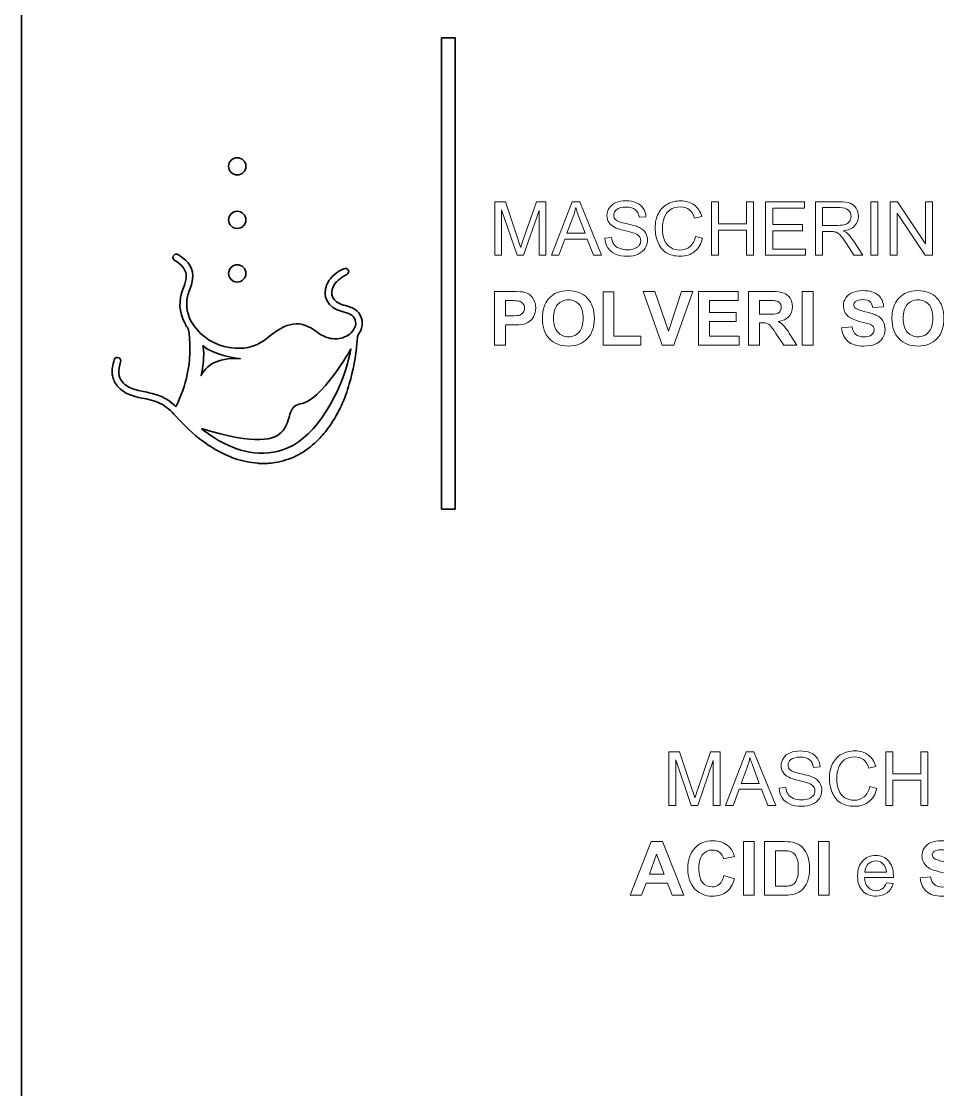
# Model space of a CAD drawing. Header units: inches. Extents: x -366 to -64, y -4 to 526.
# Drawn here: x -366.2 to -207.2, y 239.3 to 424.8 of the extents above; entities that cross this region are included whole.
import ezdxf

# ---------------------------------------------------------------- set-up
doc = ezdxf.new("R2010")
doc.units = ezdxf.units.IN
doc.header["$MEASUREMENT"] = 0
for name, color, linetype in [('holes', 7, 'Continuous'), ('incisione', 7, 'Continuous'), ('Viewport Boundary', 7, 'Continuous')]:
    doc.layers.add(name, color=color, linetype=linetype)

# ---------------------------------------------------------------- blocks, each defined once
blk = doc.blocks.new('block 3')
at = {"layer": 'holes', "color": 7, "lineweight": 35}
for points in [[(-327.25, 399.68), (-327.25, 398.85), (-327.92, 398.18), (-328.75, 398.18), (-329.58, 398.18), (-330.25, 398.85), (-330.25, 399.68), (-330.25, 400.5), (-329.58, 401.18), (-328.75, 401.18), (-327.92, 401.18), (-327.25, 400.5), (-327.25, 399.68)], [(-327.25, 390.38), (-327.25, 389.55), (-327.92, 388.88), (-328.75, 388.88), (-329.58, 388.88), (-330.25, 389.55), (-330.25, 390.38), (-330.25, 391.2), (-329.58, 391.88), (-328.75, 391.88), (-327.92, 391.88), (-327.25, 391.2), (-327.25, 390.38)], [(-327.25, 381.08), (-327.25, 380.25), (-327.92, 379.58), (-328.75, 379.58), (-329.58, 379.58), (-330.25, 380.25), (-330.25, 381.08), (-330.25, 381.9), (-329.58, 382.58), (-328.75, 382.58), (-327.92, 382.58), (-327.25, 381.9), (-327.25, 381.08)]]:
    blk.add_open_spline(points, degree=3, knots=[0, 0, 0, 0, 1, 1, 1, 2, 2, 2, 3, 3, 3, 4, 4, 4, 4], dxfattribs=at)
blk = doc.blocks.new('block 6')
at = {"layer": 'Viewport Boundary', "color": 7, "lineweight": 35}
for points, knots in [([(-307.07, 372.93), (-307.36, 374.32), (-308.27, 375.05), (-309.58, 375.39), (-310.06, 375.51), (-310.56, 375.64), (-311, 375.86), (-312.45, 376.58), (-312.76, 377.95), (-311.8, 379.26), (-311.46, 379.73), (-311.04, 380.1), (-310.56, 380.41), (-310.29, 380.58), (-310.02, 380.73), (-309.75, 380.89), (-309.42, 381.09), (-309.32, 381.37), (-309.47, 381.66), (-309.62, 381.95), (-309.93, 382.05), (-310.27, 381.89), (-311.26, 381.42), (-312.13, 380.8), (-312.77, 379.89), (-314.13, 377.96), (-313.55, 375.75), (-311.4, 374.76), (-310.95, 374.55), (-310.46, 374.44), (-309.98, 374.28), (-309.72, 374.2), (-309.44, 374.14), (-309.2, 374.02), (-308.27, 373.56), (-307.92, 372.56), (-308.38, 371.62), (-308.8, 370.74), (-309.54, 370.22), (-310.44, 369.92), (-311.26, 369.65), (-312.08, 369.66), (-312.91, 369.87), (-313.53, 370.04), (-314.09, 370.34), (-314.62, 370.7), (-314.98, 370.96), (-315.33, 371.24), (-315.71, 371.46), (-316.08, 371.68), (-316.48, 371.85), (-316.87, 372.01), (-318.38, 372.64), (-319.79, 372.28), (-321.15, 371.54), (-321.99, 371.09), (-322.75, 370.53), (-323.47, 369.91), (-325.1, 368.52), (-327.01, 367.95), (-329.11, 368.1), (-331.77, 368.3), (-334.02, 369.36), (-335.78, 371.38), (-336.9, 372.67), (-337.54, 374.16), (-337.52, 375.9), (-337.51, 376.7), (-337.31, 377.45), (-337.01, 378.18), (-336.85, 378.59), (-336.69, 379), (-336.6, 379.42), (-336.2, 381.23), (-336.61, 382.65), (-338.3, 383.87), (-338.58, 384.07), (-338.89, 384.23), (-339.18, 384.42), (-339.18, 384.42), (-339.52, 384.42), (-339.52, 384.42), (-339.64, 384.3), (-339.8, 384.19), (-339.88, 384.05), (-340.02, 383.78), (-339.88, 383.48), (-339.57, 383.31), (-339.04, 383.01), (-338.54, 382.67), (-338.16, 382.18), (-337.7, 381.59), (-337.54, 380.93), (-337.62, 380.19), (-337.69, 379.58), (-337.92, 379.01), (-338.15, 378.44), (-338.97, 376.4), (-338.85, 374.4), (-337.85, 372.44), (-337.72, 372.18), (-337.58, 371.91), (-337.4, 371.68), (-337.16, 371.38), (-337.15, 371.04), (-337.11, 370.7), (-336.84, 368.31), (-336.9, 365.93), (-337.41, 363.56), (-337.82, 361.64), (-338.5, 359.82), (-339.33, 358.04), (-339.34, 358.02), (-339.35, 358), (-339.38, 357.96), (-339.52, 358.08), (-339.65, 358.2), (-339.78, 358.32), (-341.01, 359.42), (-342.49, 360.03), (-344.09, 360.37), (-344.9, 360.55), (-345.72, 360.71), (-346.52, 360.93), (-347.38, 361.16), (-348.14, 361.6), (-348.71, 362.29), (-349.03, 362.68), (-349.23, 363.15), (-349.28, 363.68), (-349.35, 364.38), (-349.22, 365.04), (-349.01, 365.7), (-348.9, 366.03), (-349.02, 366.32), (-349.3, 366.45), (-349.62, 366.6), (-349.98, 366.45), (-350.09, 366.09), (-350.22, 365.64), (-350.31, 365.19), (-350.42, 364.73), (-350.43, 364.68), (-350.44, 364.63), (-350.46, 364.57), (-350.46, 364.57), (-350.46, 363.64), (-350.46, 363.64), (-350.42, 363.45), (-350.38, 363.26), (-350.33, 363.07), (-350.16, 362.44), (-349.87, 361.86), (-349.42, 361.38), (-348.31, 360.18), (-346.84, 359.73), (-345.3, 359.44), (-344.2, 359.24), (-343.12, 358.99), (-342.1, 358.5), (-341.05, 357.99), (-340.22, 357.2), (-339.45, 356.35), (-337.98, 354.71), (-336.4, 353.19), (-334.62, 351.88), (-332.37, 350.24), (-329.94, 348.98), (-327.19, 348.4), (-326.53, 348.26), (-325.85, 348.21), (-325.18, 348.11), (-325.11, 348.1), (-325.04, 348.09), (-324.97, 348.08), (-324.97, 348.08), (-323.49, 348.08), (-323.49, 348.08), (-323.06, 348.13), (-322.63, 348.17), (-322.21, 348.24), (-319.56, 348.65), (-317.26, 349.81), (-315.29, 351.62), (-314.65, 352.2), (-314.08, 352.85), (-313.5, 353.5), (-313.18, 353.87), (-312.92, 354.3), (-312.64, 354.7), (-311.06, 356.88), (-310.05, 359.33), (-309.29, 361.9), (-308.61, 364.22), (-308.18, 366.6), (-307.96, 369.02), (-307.93, 369.38), (-307.91, 369.74), (-307.87, 370.1), (-307.86, 370.21), (-307.83, 370.34), (-307.76, 370.43), (-307.41, 370.91), (-307.16, 371.43), (-307.07, 372.02), (-307.06, 372.04), (-307.05, 372.06), (-307.04, 372.08), (-307.04, 372.08), (-307.04, 372.88), (-307.04, 372.88), (-307.05, 372.9), (-307.07, 372.91), (-307.07, 372.93)], [0, 0, 0, 0, 1, 1, 1, 2, 2, 2, 3, 3, 3, 4, 4, 4, 5, 5, 5, 6, 6, 6, 7, 7, 7, 8, 8, 8, 9, 9, 9, 10, 10, 10, 11, 11, 11, 12, 12, 12, 13, 13, 13, 14, 14, 14, 15, 15, 15, 16, 16, 16, 17, 17, 17, 18, 18, 18, 19, 19, 19, 20, 20, 20, 21, 21, 21, 22, 22, 22, 23, 23, 23, 24, 24, 24, 25, 25, 25, 26, 26, 26, 27, 27, 27, 28, 28, 28, 29, 29, 29, 30, 30, 30, 31, 31, 31, 32, 32, 32, 33, 33, 33, 34, 34, 34, 35, 35, 35, 36, 36, 36, 37, 37, 37, 38, 38, 38, 39, 39, 39, 40, 40, 40, 41, 41, 41, 42, 42, 42, 43, 43, 43, 44, 44, 44, 45, 45, 45, 46, 46, 46, 47, 47, 47, 48, 48, 48, 49, 49, 49, 50, 50, 50, 51, 51, 51, 52, 52, 52, 53, 53, 53, 54, 54, 54, 55, 55, 55, 56, 56, 56, 57, 57, 57, 58, 58, 58, 59, 59, 59, 60, 60, 60, 61, 61, 61, 62, 62, 62, 63, 63, 63, 64, 64, 64, 65, 65, 65, 66, 66, 66, 67, 67, 67, 68, 68, 68, 69, 69, 69, 70, 70, 70, 71, 71, 71, 71]), ([(-334.71, 368.59), (-333.22, 366.89), (-328.18, 366.25), (-328.18, 366.25), (-332.51, 366.61), (-334.3, 364.78), (-335.03, 363.34), (-334.7, 364.67), (-334.37, 366.65), (-334.71, 368.59)], [0, 0, 0, 0, 1, 1, 1, 2, 2, 2, 3, 3, 3, 3]), ([(-314.76, 355.07), (-323.49, 343.89), (-334.92, 354.13), (-334.92, 354.13), (-315.91, 348.23), (-321.87, 357.8), (-317.97, 358.35), (-314.06, 358.89), (-309.02, 367.97), (-309.02, 367.97), (-309.02, 367.97), (-310.09, 361.04), (-314.76, 355.07)], [0, 0, 0, 0, 1, 1, 1, 2, 2, 2, 3, 3, 3, 4, 4, 4, 4])]:
    blk.add_open_spline(points, degree=3, knots=knots, dxfattribs=at)

msp = doc.modelspace()

# ---------------------------------------------------------------- linework, layer by layer
at = {"layer": 'incisione', "color": 7, "lineweight": 35}
for points in [[(-366.21, 526.17), (-366.21, 49.67), (-366.21, 48.39), (-366.21, -4.01), (-289.9, -4.01), (-289.9, 46.29), (-64.21, 46.29), (-64.21, 526.17), (-366.21, 526.17)], [(-290.9, 340.17), (-293.28, 340.17), (-293.28, 421.98), (-290.9, 421.98), (-290.9, 340.17)]]:
    msp.add_lwpolyline(points, dxfattribs=at)
at = {"layer": 'incisione', "color": 7, "lineweight": 9}
for points in [[(-274.21, 384.23), (-270.64, 393.53), (-269.31, 393.53), (-265.5, 384.23), (-266.9, 384.23), (-267.99, 387.04), (-271.88, 387.04), (-272.9, 384.23), (-274.21, 384.23)], [(-246.42, 384.23), (-246.42, 393.53), (-245.19, 393.53), (-245.19, 389.71), (-240.35, 389.71), (-240.35, 393.53), (-239.12, 393.53), (-239.12, 384.23), (-240.35, 384.23), (-240.35, 388.61), (-245.19, 388.61), (-245.19, 384.23), (-246.42, 384.23)], [(-237.04, 384.23), (-237.04, 393.53), (-230.31, 393.53), (-230.31, 392.43), (-235.81, 392.43), (-235.81, 389.58), (-230.66, 389.58), (-230.66, 388.49), (-235.81, 388.49), (-235.81, 385.32), (-230.1, 385.32), (-230.1, 384.23), (-237.04, 384.23)], [(-218.8, 384.23), (-218.8, 393.53), (-217.57, 393.53), (-217.57, 384.23), (-218.8, 384.23)], [(-215.41, 384.23), (-215.41, 393.53), (-214.15, 393.53), (-209.26, 386.23), (-209.26, 393.53), (-208.08, 393.53), (-208.08, 384.23), (-209.34, 384.23), (-214.23, 391.54), (-214.23, 384.23), (-215.41, 384.23)], [(-265.24, 368.63), (-265.24, 377.86), (-263.36, 377.86), (-263.36, 370.19), (-258.69, 370.19), (-258.69, 368.63), (-265.24, 368.63)], [(-254.98, 368.63), (-258.3, 377.93), (-256.26, 377.93), (-253.91, 371.04), (-251.63, 377.93), (-249.64, 377.93), (-252.97, 368.63), (-254.98, 368.63)], [(-248.68, 368.63), (-248.68, 377.93), (-241.78, 377.93), (-241.78, 376.36), (-246.8, 376.36), (-246.8, 374.29), (-242.13, 374.29), (-242.13, 372.73), (-246.8, 372.73), (-246.8, 370.19), (-241.6, 370.19), (-241.6, 368.63), (-248.68, 368.63)], [(-230.68, 368.63), (-230.68, 377.93), (-228.8, 377.93), (-228.8, 368.63), (-230.68, 368.63)], [(-243.97, 288.71), (-240.39, 298.01), (-239.07, 298.01), (-235.26, 288.71), (-236.66, 288.71), (-237.75, 291.52), (-241.64, 291.52), (-242.66, 288.71), (-243.97, 288.71)], [(-216.18, 288.71), (-216.18, 298.01), (-214.94, 298.01), (-214.94, 294.19), (-210.11, 294.19), (-210.11, 298.01), (-208.88, 298.01), (-208.88, 288.71), (-210.11, 288.71), (-210.11, 293.09), (-214.94, 293.09), (-214.94, 288.71), (-216.18, 288.71)], [(-251.21, 273.11), (-253.25, 273.11), (-254.07, 275.22), (-257.79, 275.22), (-258.55, 273.11), (-260.55, 273.11), (-256.92, 282.41), (-254.94, 282.41), (-251.21, 273.11)], [(-240.88, 273.11), (-240.88, 282.41), (-239, 282.41), (-239, 273.11), (-240.88, 273.11)], [(-227.88, 273.11), (-227.88, 282.41), (-226, 282.41), (-226, 273.11), (-227.88, 273.11)], [(-254.67, 276.79), (-255.95, 280.24), (-257.21, 276.79), (-254.67, 276.79)]]:
    msp.add_lwpolyline(points, dxfattribs=at)
for points, knots in [([(-284.05, 384.23), (-284.05, 384.23), (-284.05, 393.53), (-284.05, 393.53), (-284.05, 393.53), (-282.2, 393.53), (-282.2, 393.53), (-282.2, 393.53), (-280, 386.94), (-280, 386.94), (-279.8, 386.33), (-279.65, 385.87), (-279.55, 385.57), (-279.45, 385.9), (-279.28, 386.4), (-279.06, 387.06), (-279.06, 387.06), (-276.83, 393.53), (-276.83, 393.53), (-276.83, 393.53), (-275.17, 393.53), (-275.17, 393.53), (-275.17, 393.53), (-275.17, 384.23), (-275.17, 384.23), (-275.17, 384.23), (-276.36, 384.23), (-276.36, 384.23), (-276.36, 384.23), (-276.36, 392.01), (-276.36, 392.01), (-276.36, 392.01), (-279.07, 384.23), (-279.07, 384.23), (-279.07, 384.23), (-280.18, 384.23), (-280.18, 384.23), (-280.18, 384.23), (-282.87, 392.15), (-282.87, 392.15), (-282.87, 392.15), (-282.87, 384.23), (-282.87, 384.23), (-282.87, 384.23), (-284.05, 384.23), (-284.05, 384.23)], [0, 0, 0, 0, 1, 1, 1, 2, 2, 2, 3, 3, 3, 4, 4, 4, 5, 5, 5, 6, 6, 6, 7, 7, 7, 8, 8, 8, 9, 9, 9, 10, 10, 10, 11, 11, 11, 12, 12, 12, 13, 13, 13, 14, 14, 14, 15, 15, 15, 15]), ([(-264.94, 387.22), (-264.94, 387.22), (-263.77, 387.32), (-263.77, 387.32), (-263.72, 386.85), (-263.59, 386.47), (-263.39, 386.17), (-263.19, 385.87), (-262.88, 385.63), (-262.45, 385.45), (-262.03, 385.26), (-261.55, 385.17), (-261.02, 385.17), (-260.56, 385.17), (-260.14, 385.24), (-259.78, 385.38), (-259.42, 385.52), (-259.15, 385.71), (-258.98, 385.96), (-258.8, 386.2), (-258.71, 386.46), (-258.71, 386.75), (-258.71, 387.04), (-258.8, 387.3), (-258.97, 387.52), (-259.14, 387.74), (-259.42, 387.92), (-259.81, 388.07), (-260.06, 388.16), (-260.61, 388.32), (-261.46, 388.52), (-262.32, 388.73), (-262.92, 388.92), (-263.26, 389.1), (-263.7, 389.33), (-264.03, 389.62), (-264.25, 389.97), (-264.47, 390.31), (-264.58, 390.7), (-264.58, 391.13), (-264.58, 391.6), (-264.45, 392.03), (-264.18, 392.44), (-263.91, 392.85), (-263.52, 393.16), (-263.01, 393.37), (-262.5, 393.58), (-261.93, 393.69), (-261.3, 393.69), (-260.61, 393.69), (-260.01, 393.58), (-259.48, 393.36), (-258.95, 393.14), (-258.55, 392.81), (-258.26, 392.38), (-257.98, 391.94), (-257.83, 391.46), (-257.81, 390.91), (-257.81, 390.91), (-258.99, 390.82), (-258.99, 390.82), (-259.05, 391.41), (-259.27, 391.85), (-259.63, 392.15), (-260, 392.45), (-260.54, 392.61), (-261.25, 392.61), (-262, 392.61), (-262.54, 392.47), (-262.88, 392.2), (-263.22, 391.92), (-263.39, 391.59), (-263.39, 391.21), (-263.39, 390.87), (-263.27, 390.6), (-263.03, 390.38), (-262.79, 390.17), (-262.17, 389.95), (-261.17, 389.72), (-260.17, 389.49), (-259.49, 389.3), (-259.11, 389.13), (-258.57, 388.88), (-258.17, 388.56), (-257.91, 388.18), (-257.66, 387.79), (-257.53, 387.35), (-257.53, 386.85), (-257.53, 386.36), (-257.67, 385.89), (-257.95, 385.45), (-258.24, 385.02), (-258.64, 384.68), (-259.17, 384.43), (-259.71, 384.19), (-260.3, 384.07), (-260.97, 384.07), (-261.81, 384.07), (-262.52, 384.19), (-263.08, 384.44), (-263.65, 384.68), (-264.1, 385.05), (-264.42, 385.54), (-264.75, 386.04), (-264.92, 386.59), (-264.94, 387.22)], [0, 0, 0, 0, 1, 1, 1, 2, 2, 2, 3, 3, 3, 4, 4, 4, 5, 5, 5, 6, 6, 6, 7, 7, 7, 8, 8, 8, 9, 9, 9, 10, 10, 10, 11, 11, 11, 12, 12, 12, 13, 13, 13, 14, 14, 14, 15, 15, 15, 16, 16, 16, 17, 17, 17, 18, 18, 18, 19, 19, 19, 20, 20, 20, 21, 21, 21, 22, 22, 22, 23, 23, 23, 24, 24, 24, 25, 25, 25, 26, 26, 26, 27, 27, 27, 28, 28, 28, 29, 29, 29, 30, 30, 30, 31, 31, 31, 32, 32, 32, 33, 33, 33, 34, 34, 34, 35, 35, 35, 35]), ([(-249.21, 387.49), (-249.21, 387.49), (-247.97, 387.18), (-247.97, 387.18), (-248.23, 386.17), (-248.7, 385.4), (-249.37, 384.86), (-250.04, 384.33), (-250.86, 384.07), (-251.83, 384.07), (-252.83, 384.07), (-253.65, 384.27), (-254.27, 384.68), (-254.9, 385.09), (-255.38, 385.68), (-255.71, 386.45), (-256.04, 387.23), (-256.2, 388.06), (-256.2, 388.95), (-256.2, 389.92), (-256.02, 390.76), (-255.65, 391.48), (-255.27, 392.21), (-254.75, 392.75), (-254.06, 393.13), (-253.38, 393.5), (-252.63, 393.69), (-251.81, 393.69), (-250.88, 393.69), (-250.09, 393.45), (-249.46, 392.98), (-248.82, 392.51), (-248.38, 391.84), (-248.13, 390.98), (-248.13, 390.98), (-249.35, 390.69), (-249.35, 390.69), (-249.56, 391.37), (-249.87, 391.86), (-250.28, 392.17), (-250.7, 392.48), (-251.21, 392.64), (-251.83, 392.64), (-252.55, 392.64), (-253.15, 392.47), (-253.63, 392.12), (-254.11, 391.78), (-254.44, 391.32), (-254.64, 390.74), (-254.83, 390.16), (-254.93, 389.57), (-254.93, 388.96), (-254.93, 388.16), (-254.82, 387.47), (-254.59, 386.88), (-254.35, 386.29), (-254, 385.85), (-253.51, 385.56), (-253.02, 385.27), (-252.5, 385.12), (-251.93, 385.12), (-251.24, 385.12), (-250.66, 385.32), (-250.18, 385.72), (-249.7, 386.12), (-249.37, 386.71), (-249.21, 387.49)], [0, 0, 0, 0, 1, 1, 1, 2, 2, 2, 3, 3, 3, 4, 4, 4, 5, 5, 5, 6, 6, 6, 7, 7, 7, 8, 8, 8, 9, 9, 9, 10, 10, 10, 11, 11, 11, 12, 12, 12, 13, 13, 13, 14, 14, 14, 15, 15, 15, 16, 16, 16, 17, 17, 17, 18, 18, 18, 19, 19, 19, 20, 20, 20, 21, 21, 21, 22, 22, 22, 22]), ([(-228.38, 384.23), (-228.38, 384.23), (-228.38, 393.53), (-228.38, 393.53), (-228.38, 393.53), (-224.25, 393.53), (-224.25, 393.53), (-223.42, 393.53), (-222.79, 393.45), (-222.36, 393.28), (-221.93, 393.11), (-221.58, 392.82), (-221.33, 392.4), (-221.07, 391.97), (-220.94, 391.5), (-220.94, 390.99), (-220.94, 390.33), (-221.15, 389.78), (-221.58, 389.32), (-222.01, 388.87), (-222.67, 388.58), (-223.56, 388.46), (-223.24, 388.3), (-222.99, 388.15), (-222.82, 388), (-222.46, 387.67), (-222.12, 387.25), (-221.8, 386.76), (-221.8, 386.76), (-220.18, 384.23), (-220.18, 384.23), (-220.18, 384.23), (-221.73, 384.23), (-221.73, 384.23), (-221.73, 384.23), (-222.96, 386.16), (-222.96, 386.16), (-223.32, 386.72), (-223.61, 387.15), (-223.85, 387.44), (-224.08, 387.74), (-224.29, 387.95), (-224.47, 388.07), (-224.66, 388.18), (-224.84, 388.27), (-225.03, 388.31), (-225.17, 388.34), (-225.4, 388.36), (-225.72, 388.36), (-225.72, 388.36), (-227.15, 388.36), (-227.15, 388.36), (-227.15, 388.36), (-227.15, 384.23), (-227.15, 384.23), (-227.15, 384.23), (-228.38, 384.23), (-228.38, 384.23)], [0, 0, 0, 0, 1, 1, 1, 2, 2, 2, 3, 3, 3, 4, 4, 4, 5, 5, 5, 6, 6, 6, 7, 7, 7, 8, 8, 8, 9, 9, 9, 10, 10, 10, 11, 11, 11, 12, 12, 12, 13, 13, 13, 14, 14, 14, 15, 15, 15, 16, 16, 16, 17, 17, 17, 18, 18, 18, 19, 19, 19, 19]), ([(-271.52, 388.05), (-271.52, 388.05), (-268.37, 388.05), (-268.37, 388.05), (-268.37, 388.05), (-269.34, 390.62), (-269.34, 390.62), (-269.64, 391.41), (-269.86, 392.05), (-270, 392.55), (-270.12, 391.96), (-270.29, 391.37), (-270.5, 390.78), (-270.5, 390.78), (-271.52, 388.05), (-271.52, 388.05)], [0, 0, 0, 0, 1, 1, 1, 2, 2, 2, 3, 3, 3, 4, 4, 4, 5, 5, 5, 5]), ([(-227.15, 389.42), (-227.15, 389.42), (-224.5, 389.42), (-224.5, 389.42), (-223.94, 389.42), (-223.5, 389.48), (-223.18, 389.6), (-222.86, 389.72), (-222.62, 389.9), (-222.46, 390.16), (-222.29, 390.41), (-222.21, 390.69), (-222.21, 390.99), (-222.21, 391.43), (-222.37, 391.79), (-222.69, 392.08), (-223.01, 392.36), (-223.51, 392.5), (-224.2, 392.5), (-224.2, 392.5), (-227.15, 392.5), (-227.15, 392.5), (-227.15, 392.5), (-227.15, 389.42), (-227.15, 389.42)], [0, 0, 0, 0, 1, 1, 1, 2, 2, 2, 3, 3, 3, 4, 4, 4, 5, 5, 5, 6, 6, 6, 7, 7, 7, 8, 8, 8, 8]), ([(-284.07, 368.63), (-284.07, 368.63), (-284.07, 377.93), (-284.07, 377.93), (-284.07, 377.93), (-281.06, 377.93), (-281.06, 377.93), (-279.92, 377.93), (-279.17, 377.89), (-278.82, 377.79), (-278.29, 377.65), (-277.84, 377.35), (-277.48, 376.88), (-277.12, 376.41), (-276.94, 375.81), (-276.94, 375.07), (-276.94, 374.5), (-277.05, 374.02), (-277.26, 373.63), (-277.46, 373.24), (-277.73, 372.93), (-278.05, 372.71), (-278.37, 372.49), (-278.69, 372.34), (-279.02, 372.27), (-279.47, 372.18), (-280.12, 372.14), (-280.97, 372.14), (-280.97, 372.14), (-282.19, 372.14), (-282.19, 372.14), (-282.19, 372.14), (-282.19, 368.63), (-282.19, 368.63), (-282.19, 368.63), (-284.07, 368.63), (-284.07, 368.63)], [0, 0, 0, 0, 1, 1, 1, 2, 2, 2, 3, 3, 3, 4, 4, 4, 5, 5, 5, 6, 6, 6, 7, 7, 7, 8, 8, 8, 9, 9, 9, 10, 10, 10, 11, 11, 11, 12, 12, 12, 12]), ([(-275.78, 373.22), (-275.78, 374.17), (-275.64, 374.97), (-275.36, 375.61), (-275.15, 376.08), (-274.86, 376.51), (-274.49, 376.88), (-274.13, 377.26), (-273.72, 377.54), (-273.29, 377.72), (-272.71, 377.97), (-272.04, 378.09), (-271.28, 378.09), (-269.91, 378.09), (-268.81, 377.67), (-267.99, 376.81), (-267.17, 375.96), (-266.76, 374.78), (-266.76, 373.27), (-266.76, 371.76), (-267.17, 370.59), (-267.98, 369.74), (-268.8, 368.89), (-269.89, 368.47), (-271.26, 368.47), (-272.64, 368.47), (-273.74, 368.89), (-274.56, 369.73), (-275.38, 370.58), (-275.78, 371.74), (-275.78, 373.22)], [0, 0, 0, 0, 1, 1, 1, 2, 2, 2, 3, 3, 3, 4, 4, 4, 5, 5, 5, 6, 6, 6, 7, 7, 7, 8, 8, 8, 9, 9, 9, 10, 10, 10, 10]), ([(-240, 368.63), (-240, 368.63), (-240, 377.93), (-240, 377.93), (-240, 377.93), (-236.05, 377.93), (-236.05, 377.93), (-235.05, 377.93), (-234.33, 377.85), (-233.88, 377.68), (-233.43, 377.51), (-233.07, 377.22), (-232.8, 376.79), (-232.53, 376.36), (-232.39, 375.87), (-232.39, 375.32), (-232.39, 374.62), (-232.6, 374.05), (-233.01, 373.59), (-233.42, 373.14), (-234.03, 372.85), (-234.85, 372.73), (-234.44, 372.5), (-234.11, 372.24), (-233.84, 371.95), (-233.58, 371.67), (-233.22, 371.17), (-232.77, 370.44), (-232.77, 370.44), (-231.64, 368.63), (-231.64, 368.63), (-231.64, 368.63), (-233.88, 368.63), (-233.88, 368.63), (-233.88, 368.63), (-235.24, 370.65), (-235.24, 370.65), (-235.72, 371.37), (-236.05, 371.83), (-236.23, 372.02), (-236.41, 372.21), (-236.6, 372.34), (-236.8, 372.41), (-236.99, 372.48), (-237.31, 372.51), (-237.74, 372.51), (-237.74, 372.51), (-238.12, 372.51), (-238.12, 372.51), (-238.12, 372.51), (-238.12, 368.63), (-238.12, 368.63), (-238.12, 368.63), (-240, 368.63), (-240, 368.63)], [0, 0, 0, 0, 1, 1, 1, 2, 2, 2, 3, 3, 3, 4, 4, 4, 5, 5, 5, 6, 6, 6, 7, 7, 7, 8, 8, 8, 9, 9, 9, 10, 10, 10, 11, 11, 11, 12, 12, 12, 13, 13, 13, 14, 14, 14, 15, 15, 15, 16, 16, 16, 17, 17, 17, 18, 18, 18, 18]), ([(-223.87, 371.65), (-223.87, 371.65), (-222.04, 371.83), (-222.04, 371.83), (-221.93, 371.22), (-221.71, 370.77), (-221.37, 370.48), (-221.04, 370.19), (-220.58, 370.05), (-220.01, 370.05), (-219.41, 370.05), (-218.95, 370.18), (-218.64, 370.43), (-218.34, 370.69), (-218.18, 370.99), (-218.18, 371.33), (-218.18, 371.55), (-218.25, 371.74), (-218.38, 371.89), (-218.51, 372.05), (-218.73, 372.18), (-219.05, 372.3), (-219.27, 372.37), (-219.78, 372.51), (-220.56, 372.7), (-221.57, 372.95), (-222.27, 373.26), (-222.68, 373.62), (-223.25, 374.13), (-223.54, 374.76), (-223.54, 375.49), (-223.54, 375.97), (-223.4, 376.41), (-223.13, 376.82), (-222.86, 377.24), (-222.48, 377.55), (-221.97, 377.77), (-221.47, 377.98), (-220.85, 378.09), (-220.14, 378.09), (-218.97, 378.09), (-218.09, 377.83), (-217.5, 377.32), (-216.91, 376.81), (-216.6, 376.13), (-216.57, 375.27), (-216.57, 375.27), (-218.45, 375.19), (-218.45, 375.19), (-218.53, 375.67), (-218.7, 376.01), (-218.97, 376.22), (-219.23, 376.43), (-219.63, 376.54), (-220.16, 376.54), (-220.7, 376.54), (-221.13, 376.42), (-221.44, 376.2), (-221.64, 376.05), (-221.74, 375.86), (-221.74, 375.62), (-221.74, 375.4), (-221.65, 375.21), (-221.46, 375.06), (-221.22, 374.86), (-220.65, 374.65), (-219.73, 374.43), (-218.82, 374.22), (-218.14, 374), (-217.71, 373.76), (-217.27, 373.53), (-216.92, 373.22), (-216.68, 372.82), (-216.43, 372.42), (-216.31, 371.92), (-216.31, 371.34), (-216.31, 370.8), (-216.45, 370.3), (-216.75, 369.84), (-217.05, 369.37), (-217.47, 369.03), (-218.01, 368.8), (-218.55, 368.57), (-219.22, 368.46), (-220.03, 368.46), (-221.21, 368.46), (-222.11, 368.73), (-222.74, 369.28), (-223.37, 369.82), (-223.75, 370.61), (-223.87, 371.65)], [0, 0, 0, 0, 1, 1, 1, 2, 2, 2, 3, 3, 3, 4, 4, 4, 5, 5, 5, 6, 6, 6, 7, 7, 7, 8, 8, 8, 9, 9, 9, 10, 10, 10, 11, 11, 11, 12, 12, 12, 13, 13, 13, 14, 14, 14, 15, 15, 15, 16, 16, 16, 17, 17, 17, 18, 18, 18, 19, 19, 19, 20, 20, 20, 21, 21, 21, 22, 22, 22, 23, 23, 23, 24, 24, 24, 25, 25, 25, 26, 26, 26, 27, 27, 27, 28, 28, 28, 29, 29, 29, 30, 30, 30, 30]), ([(-215.11, 373.22), (-215.11, 374.17), (-214.96, 374.97), (-214.68, 375.61), (-214.47, 376.08), (-214.18, 376.51), (-213.81, 376.88), (-213.45, 377.26), (-213.05, 377.54), (-212.61, 377.72), (-212.03, 377.97), (-211.36, 378.09), (-210.61, 378.09), (-209.23, 378.09), (-208.14, 377.67), (-207.31, 376.81), (-206.49, 375.96), (-206.08, 374.78), (-206.08, 373.27), (-206.08, 371.76), (-206.49, 370.59), (-207.3, 369.74), (-208.12, 368.89), (-209.21, 368.47), (-210.58, 368.47), (-211.96, 368.47), (-213.06, 368.89), (-213.88, 369.73), (-214.7, 370.58), (-215.11, 371.74), (-215.11, 373.22)], [0, 0, 0, 0, 1, 1, 1, 2, 2, 2, 3, 3, 3, 4, 4, 4, 5, 5, 5, 6, 6, 6, 7, 7, 7, 8, 8, 8, 9, 9, 9, 10, 10, 10, 10]), ([(-282.19, 376.36), (-282.19, 376.36), (-282.19, 373.72), (-282.19, 373.72), (-282.19, 373.72), (-281.17, 373.72), (-281.17, 373.72), (-280.43, 373.72), (-279.93, 373.77), (-279.68, 373.86), (-279.43, 373.96), (-279.24, 374.11), (-279.09, 374.32), (-278.95, 374.53), (-278.88, 374.77), (-278.88, 375.04), (-278.88, 375.38), (-278.98, 375.66), (-279.18, 375.88), (-279.38, 376.1), (-279.63, 376.24), (-279.93, 376.29), (-280.16, 376.34), (-280.61, 376.36), (-281.29, 376.36), (-281.29, 376.36), (-282.19, 376.36), (-282.19, 376.36)], [0, 0, 0, 0, 1, 1, 1, 2, 2, 2, 3, 3, 3, 4, 4, 4, 5, 5, 5, 6, 6, 6, 7, 7, 7, 8, 8, 8, 9, 9, 9, 9]), ([(-273.85, 373.29), (-273.85, 372.23), (-273.6, 371.43), (-273.12, 370.89), (-272.63, 370.35), (-272.01, 370.07), (-271.26, 370.07), (-270.51, 370.07), (-269.9, 370.34), (-269.42, 370.88), (-268.94, 371.42), (-268.7, 372.23), (-268.7, 373.31), (-268.7, 374.38), (-268.93, 375.17), (-269.4, 375.7), (-269.87, 376.22), (-270.49, 376.48), (-271.26, 376.48), (-272.04, 376.48), (-272.66, 376.22), (-273.14, 375.69), (-273.61, 375.16), (-273.85, 374.36), (-273.85, 373.29)], [0, 0, 0, 0, 1, 1, 1, 2, 2, 2, 3, 3, 3, 4, 4, 4, 5, 5, 5, 6, 6, 6, 7, 7, 7, 8, 8, 8, 8]), ([(-238.12, 374), (-238.12, 374), (-236.73, 374), (-236.73, 374), (-235.83, 374), (-235.27, 374.03), (-235.04, 374.11), (-234.82, 374.19), (-234.64, 374.32), (-234.52, 374.5), (-234.39, 374.69), (-234.33, 374.92), (-234.33, 375.2), (-234.33, 375.52), (-234.41, 375.77), (-234.58, 375.96), (-234.74, 376.15), (-234.98, 376.28), (-235.29, 376.33), (-235.44, 376.35), (-235.89, 376.36), (-236.66, 376.36), (-236.66, 376.36), (-238.12, 376.36), (-238.12, 376.36), (-238.12, 376.36), (-238.12, 374), (-238.12, 374)], [0, 0, 0, 0, 1, 1, 1, 2, 2, 2, 3, 3, 3, 4, 4, 4, 5, 5, 5, 6, 6, 6, 7, 7, 7, 8, 8, 8, 9, 9, 9, 9]), ([(-213.17, 373.29), (-213.17, 372.23), (-212.93, 371.43), (-212.44, 370.89), (-211.95, 370.35), (-211.34, 370.07), (-210.59, 370.07), (-209.84, 370.07), (-209.22, 370.34), (-208.74, 370.88), (-208.26, 371.42), (-208.02, 372.23), (-208.02, 373.31), (-208.02, 374.38), (-208.26, 375.17), (-208.72, 375.7), (-209.19, 376.22), (-209.81, 376.48), (-210.59, 376.48), (-211.36, 376.48), (-211.98, 376.22), (-212.46, 375.69), (-212.93, 375.16), (-213.17, 374.36), (-213.17, 373.29)], [0, 0, 0, 0, 1, 1, 1, 2, 2, 2, 3, 3, 3, 4, 4, 4, 5, 5, 5, 6, 6, 6, 7, 7, 7, 8, 8, 8, 8]), ([(-253.81, 288.71), (-253.81, 288.71), (-253.81, 298.01), (-253.81, 298.01), (-253.81, 298.01), (-251.96, 298.01), (-251.96, 298.01), (-251.96, 298.01), (-249.76, 291.42), (-249.76, 291.42), (-249.55, 290.81), (-249.4, 290.35), (-249.31, 290.04), (-249.21, 290.38), (-249.04, 290.88), (-248.82, 291.54), (-248.82, 291.54), (-246.59, 298.01), (-246.59, 298.01), (-246.59, 298.01), (-244.93, 298.01), (-244.93, 298.01), (-244.93, 298.01), (-244.93, 288.71), (-244.93, 288.71), (-244.93, 288.71), (-246.12, 288.71), (-246.12, 288.71), (-246.12, 288.71), (-246.12, 296.49), (-246.12, 296.49), (-246.12, 296.49), (-248.82, 288.71), (-248.82, 288.71), (-248.82, 288.71), (-249.93, 288.71), (-249.93, 288.71), (-249.93, 288.71), (-252.62, 296.63), (-252.62, 296.63), (-252.62, 296.63), (-252.62, 288.71), (-252.62, 288.71), (-252.62, 288.71), (-253.81, 288.71), (-253.81, 288.71)], [0, 0, 0, 0, 1, 1, 1, 2, 2, 2, 3, 3, 3, 4, 4, 4, 5, 5, 5, 6, 6, 6, 7, 7, 7, 8, 8, 8, 9, 9, 9, 10, 10, 10, 11, 11, 11, 12, 12, 12, 13, 13, 13, 14, 14, 14, 15, 15, 15, 15]), ([(-241.28, 292.53), (-241.28, 292.53), (-238.13, 292.53), (-238.13, 292.53), (-238.13, 292.53), (-239.1, 295.1), (-239.1, 295.1), (-239.39, 295.89), (-239.61, 296.53), (-239.76, 297.03), (-239.88, 296.44), (-240.04, 295.84), (-240.26, 295.26), (-240.26, 295.26), (-241.28, 292.53), (-241.28, 292.53)], [0, 0, 0, 0, 1, 1, 1, 2, 2, 2, 3, 3, 3, 4, 4, 4, 5, 5, 5, 5]), ([(-234.69, 291.7), (-234.69, 291.7), (-233.53, 291.8), (-233.53, 291.8), (-233.48, 291.33), (-233.35, 290.95), (-233.15, 290.65), (-232.95, 290.35), (-232.63, 290.11), (-232.21, 289.93), (-231.79, 289.74), (-231.31, 289.65), (-230.78, 289.65), (-230.31, 289.65), (-229.9, 289.72), (-229.54, 289.86), (-229.18, 290), (-228.91, 290.19), (-228.74, 290.44), (-228.56, 290.68), (-228.47, 290.94), (-228.47, 291.23), (-228.47, 291.52), (-228.56, 291.78), (-228.73, 292), (-228.89, 292.21), (-229.17, 292.4), (-229.56, 292.55), (-229.81, 292.64), (-230.37, 292.79), (-231.22, 293), (-232.07, 293.21), (-232.67, 293.4), (-233.02, 293.58), (-233.46, 293.81), (-233.79, 294.1), (-234.01, 294.45), (-234.23, 294.79), (-234.34, 295.18), (-234.34, 295.61), (-234.34, 296.08), (-234.2, 296.51), (-233.94, 296.92), (-233.67, 297.33), (-233.28, 297.64), (-232.77, 297.85), (-232.26, 298.06), (-231.69, 298.17), (-231.06, 298.17), (-230.37, 298.17), (-229.76, 298.06), (-229.24, 297.84), (-228.71, 297.61), (-228.3, 297.29), (-228.02, 296.86), (-227.74, 296.42), (-227.59, 295.94), (-227.56, 295.39), (-227.56, 295.39), (-228.74, 295.3), (-228.74, 295.3), (-228.81, 295.89), (-229.02, 296.33), (-229.39, 296.63), (-229.76, 296.93), (-230.3, 297.08), (-231.01, 297.08), (-231.76, 297.08), (-232.3, 296.95), (-232.64, 296.68), (-232.98, 296.4), (-233.15, 296.07), (-233.15, 295.69), (-233.15, 295.35), (-233.03, 295.08), (-232.79, 294.86), (-232.55, 294.65), (-231.93, 294.43), (-230.93, 294.2), (-229.93, 293.97), (-229.24, 293.78), (-228.87, 293.61), (-228.33, 293.36), (-227.93, 293.04), (-227.67, 292.66), (-227.41, 292.27), (-227.28, 291.83), (-227.28, 291.33), (-227.28, 290.84), (-227.43, 290.37), (-227.71, 289.93), (-227.99, 289.5), (-228.4, 289.16), (-228.93, 288.91), (-229.46, 288.67), (-230.06, 288.55), (-230.73, 288.55), (-231.57, 288.55), (-232.27, 288.67), (-232.84, 288.92), (-233.41, 289.16), (-233.86, 289.53), (-234.18, 290.02), (-234.51, 290.52), (-234.68, 291.07), (-234.69, 291.7)], [0, 0, 0, 0, 1, 1, 1, 2, 2, 2, 3, 3, 3, 4, 4, 4, 5, 5, 5, 6, 6, 6, 7, 7, 7, 8, 8, 8, 9, 9, 9, 10, 10, 10, 11, 11, 11, 12, 12, 12, 13, 13, 13, 14, 14, 14, 15, 15, 15, 16, 16, 16, 17, 17, 17, 18, 18, 18, 19, 19, 19, 20, 20, 20, 21, 21, 21, 22, 22, 22, 23, 23, 23, 24, 24, 24, 25, 25, 25, 26, 26, 26, 27, 27, 27, 28, 28, 28, 29, 29, 29, 30, 30, 30, 31, 31, 31, 32, 32, 32, 33, 33, 33, 34, 34, 34, 35, 35, 35, 35]), ([(-218.96, 291.97), (-218.96, 291.97), (-217.73, 291.66), (-217.73, 291.66), (-217.99, 290.65), (-218.45, 289.87), (-219.12, 289.34), (-219.8, 288.81), (-220.62, 288.55), (-221.58, 288.55), (-222.59, 288.55), (-223.4, 288.75), (-224.03, 289.16), (-224.66, 289.57), (-225.14, 290.16), (-225.47, 290.93), (-225.79, 291.71), (-225.96, 292.54), (-225.96, 293.43), (-225.96, 294.4), (-225.77, 295.24), (-225.4, 295.96), (-225.03, 296.69), (-224.51, 297.23), (-223.82, 297.61), (-223.14, 297.98), (-222.39, 298.17), (-221.57, 298.17), (-220.63, 298.17), (-219.85, 297.93), (-219.22, 297.46), (-218.58, 296.99), (-218.14, 296.32), (-217.89, 295.46), (-217.89, 295.46), (-219.1, 295.17), (-219.1, 295.17), (-219.32, 295.85), (-219.63, 296.34), (-220.04, 296.65), (-220.45, 296.96), (-220.97, 297.12), (-221.59, 297.12), (-222.31, 297.12), (-222.9, 296.94), (-223.38, 296.6), (-223.86, 296.26), (-224.2, 295.8), (-224.4, 295.22), (-224.59, 294.64), (-224.69, 294.05), (-224.69, 293.43), (-224.69, 292.64), (-224.57, 291.95), (-224.34, 291.36), (-224.11, 290.77), (-223.75, 290.33), (-223.27, 290.04), (-222.78, 289.75), (-222.25, 289.6), (-221.69, 289.6), (-221, 289.6), (-220.41, 289.8), (-219.93, 290.2), (-219.46, 290.6), (-219.13, 291.19), (-218.96, 291.97)], [0, 0, 0, 0, 1, 1, 1, 2, 2, 2, 3, 3, 3, 4, 4, 4, 5, 5, 5, 6, 6, 6, 7, 7, 7, 8, 8, 8, 9, 9, 9, 10, 10, 10, 11, 11, 11, 12, 12, 12, 13, 13, 13, 14, 14, 14, 15, 15, 15, 16, 16, 16, 17, 17, 17, 18, 18, 18, 19, 19, 19, 20, 20, 20, 21, 21, 21, 22, 22, 22, 22]), ([(-244.26, 276.53), (-244.26, 276.53), (-242.44, 275.95), (-242.44, 275.95), (-242.72, 274.93), (-243.18, 274.18), (-243.83, 273.69), (-244.48, 273.19), (-245.3, 272.95), (-246.3, 272.95), (-247.54, 272.95), (-248.55, 273.37), (-249.35, 274.21), (-250.14, 275.06), (-250.54, 276.21), (-250.54, 277.68), (-250.54, 279.22), (-250.14, 280.43), (-249.34, 281.28), (-248.54, 282.14), (-247.49, 282.57), (-246.19, 282.57), (-245.05, 282.57), (-244.13, 282.23), (-243.41, 281.56), (-242.99, 281.16), (-242.67, 280.59), (-242.46, 279.85), (-242.46, 279.85), (-244.32, 279.4), (-244.32, 279.4), (-244.43, 279.88), (-244.66, 280.27), (-245.01, 280.55), (-245.36, 280.82), (-245.78, 280.96), (-246.28, 280.96), (-246.97, 280.96), (-247.53, 280.72), (-247.96, 280.22), (-248.39, 279.73), (-248.61, 278.92), (-248.61, 277.82), (-248.61, 276.64), (-248.4, 275.8), (-247.97, 275.3), (-247.55, 274.8), (-247, 274.55), (-246.32, 274.55), (-245.82, 274.55), (-245.39, 274.71), (-245.03, 275.03), (-244.67, 275.35), (-244.41, 275.85), (-244.26, 276.53)], [0, 0, 0, 0, 1, 1, 1, 2, 2, 2, 3, 3, 3, 4, 4, 4, 5, 5, 5, 6, 6, 6, 7, 7, 7, 8, 8, 8, 9, 9, 9, 10, 10, 10, 11, 11, 11, 12, 12, 12, 13, 13, 13, 14, 14, 14, 15, 15, 15, 16, 16, 16, 17, 17, 17, 18, 18, 18, 18]), ([(-237.22, 282.41), (-237.22, 282.41), (-233.78, 282.41), (-233.78, 282.41), (-233.01, 282.41), (-232.42, 282.35), (-232.01, 282.23), (-231.47, 282.07), (-231, 281.79), (-230.61, 281.38), (-230.22, 280.97), (-229.93, 280.46), (-229.72, 279.87), (-229.52, 279.27), (-229.42, 278.54), (-229.42, 277.67), (-229.42, 276.9), (-229.51, 276.24), (-229.7, 275.69), (-229.94, 275.01), (-230.27, 274.46), (-230.7, 274.05), (-231.03, 273.73), (-231.47, 273.48), (-232.02, 273.3), (-232.44, 273.17), (-232.99, 273.11), (-233.68, 273.11), (-233.68, 273.11), (-237.22, 273.11), (-237.22, 273.11), (-237.22, 273.11), (-237.22, 282.41), (-237.22, 282.41)], [0, 0, 0, 0, 1, 1, 1, 2, 2, 2, 3, 3, 3, 4, 4, 4, 5, 5, 5, 6, 6, 6, 7, 7, 7, 8, 8, 8, 9, 9, 9, 10, 10, 10, 11, 11, 11, 11]), ([(-210.23, 276.13), (-210.23, 276.13), (-208.41, 276.31), (-208.41, 276.31), (-208.3, 275.7), (-208.07, 275.25), (-207.74, 274.96), (-207.4, 274.67), (-206.95, 274.53), (-206.38, 274.53), (-205.77, 274.53), (-205.31, 274.66), (-205.01, 274.91), (-204.7, 275.17), (-204.55, 275.47), (-204.55, 275.81), (-204.55, 276.03), (-204.61, 276.22), (-204.74, 276.37), (-204.87, 276.53), (-205.1, 276.66), (-205.42, 276.77), (-205.64, 276.85), (-206.14, 276.99), (-206.92, 277.18), (-207.93, 277.43), (-208.64, 277.74), (-209.04, 278.1), (-209.61, 278.61), (-209.9, 279.24), (-209.9, 279.97), (-209.9, 280.45), (-209.76, 280.89), (-209.5, 281.3), (-209.23, 281.72), (-208.84, 282.03), (-208.33, 282.25), (-207.83, 282.46), (-207.22, 282.57), (-206.5, 282.57), (-205.33, 282.57), (-204.46, 282.31), (-203.86, 281.8), (-203.27, 281.29), (-202.96, 280.61), (-202.94, 279.75), (-202.94, 279.75), (-204.81, 279.67), (-204.81, 279.67), (-204.89, 280.15), (-205.07, 280.49), (-205.33, 280.7), (-205.6, 280.91), (-205.99, 281.01), (-206.52, 281.01), (-207.07, 281.01), (-207.49, 280.9), (-207.8, 280.68), (-208, 280.53), (-208.1, 280.34), (-208.1, 280.1), (-208.1, 279.88), (-208.01, 279.69), (-207.82, 279.54), (-207.59, 279.34), (-207.01, 279.13), (-206.1, 278.91), (-205.18, 278.7), (-204.51, 278.47), (-204.07, 278.24), (-203.63, 278.01), (-203.29, 277.7), (-203.04, 277.3), (-202.79, 276.9), (-202.67, 276.4), (-202.67, 275.82), (-202.67, 275.28), (-202.82, 274.78), (-203.11, 274.32), (-203.41, 273.85), (-203.83, 273.51), (-204.37, 273.28), (-204.91, 273.05), (-205.59, 272.94), (-206.39, 272.94), (-207.57, 272.94), (-208.47, 273.21), (-209.1, 273.76), (-209.74, 274.3), (-210.11, 275.09), (-210.23, 276.13)], [0, 0, 0, 0, 1, 1, 1, 2, 2, 2, 3, 3, 3, 4, 4, 4, 5, 5, 5, 6, 6, 6, 7, 7, 7, 8, 8, 8, 9, 9, 9, 10, 10, 10, 11, 11, 11, 12, 12, 12, 13, 13, 13, 14, 14, 14, 15, 15, 15, 16, 16, 16, 17, 17, 17, 18, 18, 18, 19, 19, 19, 20, 20, 20, 21, 21, 21, 22, 22, 22, 23, 23, 23, 24, 24, 24, 25, 25, 25, 26, 26, 26, 27, 27, 27, 28, 28, 28, 29, 29, 29, 30, 30, 30, 30]), ([(-235.34, 280.84), (-235.34, 280.84), (-235.34, 274.67), (-235.34, 274.67), (-235.34, 274.67), (-233.94, 274.67), (-233.94, 274.67), (-233.41, 274.67), (-233.03, 274.7), (-232.8, 274.76), (-232.5, 274.84), (-232.24, 274.97), (-232.04, 275.15), (-231.84, 275.33), (-231.68, 275.63), (-231.55, 276.05), (-231.42, 276.46), (-231.36, 277.03), (-231.36, 277.75), (-231.36, 278.47), (-231.42, 279.02), (-231.55, 279.41), (-231.68, 279.79), (-231.86, 280.09), (-232.08, 280.31), (-232.31, 280.53), (-232.6, 280.67), (-232.95, 280.75), (-233.22, 280.81), (-233.73, 280.84), (-234.5, 280.84), (-234.5, 280.84), (-235.34, 280.84), (-235.34, 280.84)], [0, 0, 0, 0, 1, 1, 1, 2, 2, 2, 3, 3, 3, 4, 4, 4, 5, 5, 5, 6, 6, 6, 7, 7, 7, 8, 8, 8, 9, 9, 9, 10, 10, 10, 11, 11, 11, 11]), ([(-216.07, 275.28), (-216.07, 275.28), (-214.89, 275.13), (-214.89, 275.13), (-215.08, 274.44), (-215.43, 273.91), (-215.93, 273.52), (-216.43, 273.14), (-217.08, 272.95), (-217.86, 272.95), (-218.84, 272.95), (-219.63, 273.26), (-220.2, 273.86), (-220.78, 274.47), (-221.07, 275.32), (-221.07, 276.42), (-221.07, 277.55), (-220.78, 278.43), (-220.19, 279.06), (-219.61, 279.69), (-218.85, 280), (-217.92, 280), (-217.02, 280), (-216.28, 279.69), (-215.71, 279.08), (-215.14, 278.47), (-214.86, 277.6), (-214.86, 276.49), (-214.86, 276.42), (-214.86, 276.32), (-214.86, 276.18), (-214.86, 276.18), (-219.89, 276.18), (-219.89, 276.18), (-219.85, 275.44), (-219.64, 274.88), (-219.26, 274.48), (-218.88, 274.09), (-218.41, 273.89), (-217.85, 273.89), (-217.43, 273.89), (-217.08, 274), (-216.78, 274.22), (-216.48, 274.44), (-216.25, 274.79), (-216.07, 275.28)], [0, 0, 0, 0, 1, 1, 1, 2, 2, 2, 3, 3, 3, 4, 4, 4, 5, 5, 5, 6, 6, 6, 7, 7, 7, 8, 8, 8, 9, 9, 9, 10, 10, 10, 11, 11, 11, 12, 12, 12, 13, 13, 13, 14, 14, 14, 15, 15, 15, 15]), ([(-219.83, 277.12), (-219.83, 277.12), (-216.06, 277.12), (-216.06, 277.12), (-216.11, 277.69), (-216.26, 278.12), (-216.49, 278.4), (-216.86, 278.84), (-217.33, 279.06), (-217.91, 279.06), (-218.43, 279.06), (-218.88, 278.88), (-219.23, 278.53), (-219.59, 278.18), (-219.79, 277.71), (-219.83, 277.12)], [0, 0, 0, 0, 1, 1, 1, 2, 2, 2, 3, 3, 3, 4, 4, 4, 5, 5, 5, 5])]:
    msp.add_open_spline(points, degree=3, knots=knots, dxfattribs=at)

# ---------------------------------------------------------------- block references
at = {"layer": 'holes'}
msp.add_blockref('block 3', (0, 0), dxfattribs=at)
at = {"layer": 'Viewport Boundary'}
msp.add_blockref('block 6', (0, 0), dxfattribs=at)

doc.saveas('drawing.dxf')
